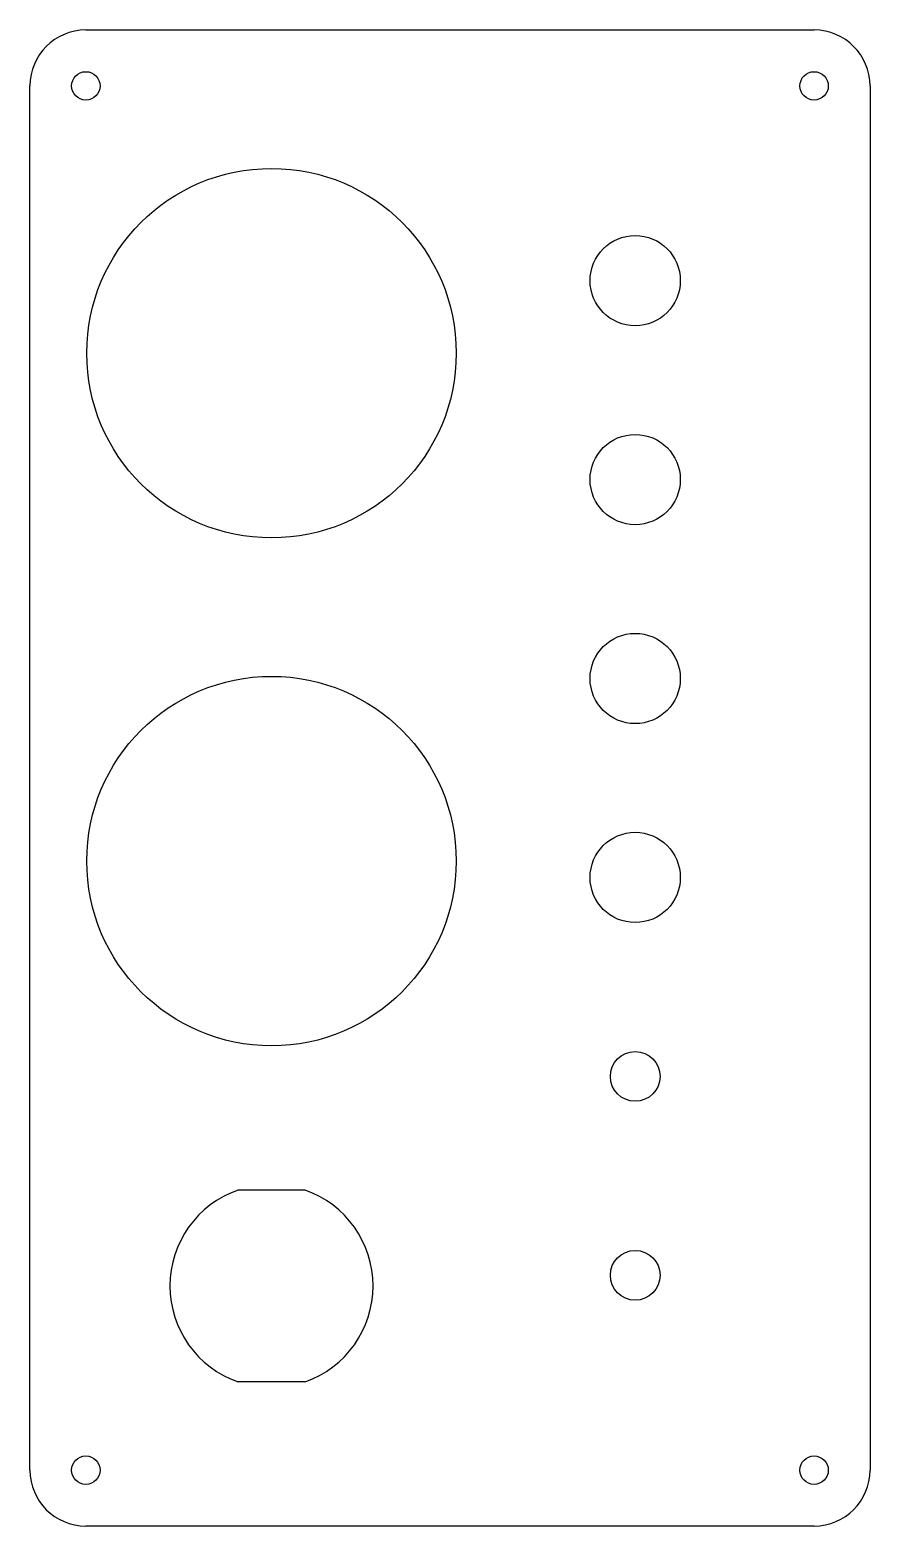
# Model space of a CAD drawing. Header units: millimetres. Extents: x -319 to -200, y 222 to 433.
import ezdxf

# ---------------------------------------------------------------- set-up
doc = ezdxf.new("R2010")
doc.units = ezdxf.units.MM

msp = doc.modelspace()

# ---------------------------------------------------------------- linework, layer by layer
at = {"color": 7, "linetype": 'Continuous', "lineweight": 25}
for p, q in [((-310.78, 432.9), (-208.28, 432.9)), ((-318.65, 230.19), (-318.65, 425.02)), ((-200.4, 425.02), (-200.4, 230.19)), ((-279.94, 269.61), (-289.37, 269.61)), ((-279.94, 242.61), (-289.37, 242.61)), ((-208.28, 222.32), (-310.78, 222.32))]:
    msp.add_line(p, q, dxfattribs=at)
for centre, radius in [((-310.78, 425.02), 2), ((-208.28, 425.02), 2), ((-284.65, 387.4), 26), ((-233.46, 397.61), 6.35), ((-233.46, 369.61), 6.35), ((-233.46, 341.61), 6.35), ((-284.65, 315.91), 26), ((-233.46, 313.61), 6.35), ((-233.46, 285.61), 3.5), ((-233.46, 257.61), 3.5), ((-310.78, 230.19), 2), ((-208.28, 230.19), 2)]:
    msp.add_circle(centre, radius, dxfattribs=at)
for centre, radius, start, end in [((-310.78, 425.02), 7.87, 90, 180), ((-208.28, 425.02), 7.87, 0, 90), ((-284.65, 256.11), 14.3, 109.2557, 250.7443), ((-284.65, 256.11), 14.3, 289.2557, 70.7443), ((-310.78, 230.19), 7.87, 180, 270), ((-208.28, 230.19), 7.87, 270, 0)]:
    msp.add_arc(centre, radius, start, end, dxfattribs=at)

doc.saveas('drawing.dxf')
